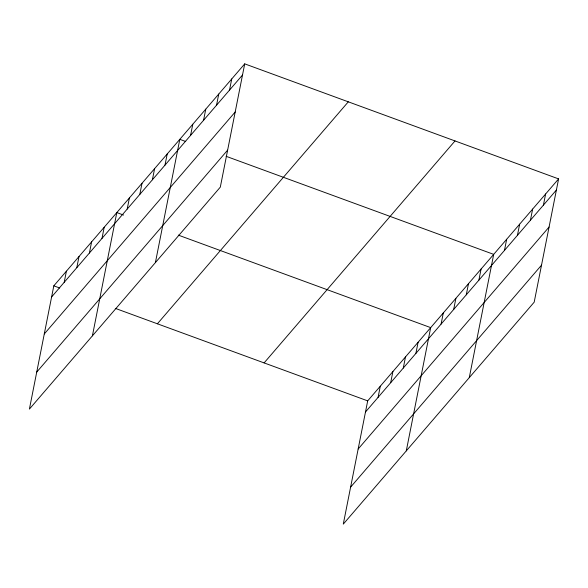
<?xml version="1.0" encoding="UTF-8"?>
<svg xmlns="http://www.w3.org/2000/svg" width="588" height="588" viewBox="0 0 588 588"><rect width="100%" height="100%" fill="white"/><g stroke="black" fill="none" stroke-linecap="round" stroke-linejoin="round"><path stroke-width="0.88" d="M244.718 63.864L53.809 285.834L29.4 409.101L220.309 187.131L244.718 63.864L558.6 178.899L534.191 302.166L343.282 524.136L367.691 400.869L558.6 178.899M64.202 282.321L66.407 271.186M76.8 267.672L79.005 256.537M89.405 253.024L91.61 241.881M102.003 238.368L104.208 227.233M92.404 335.851L116.806 212.584L123.546 215.054M127.199 209.071L129.411 197.936M139.804 194.422L142.009 183.287M152.402 179.774L154.607 168.631M165 165.118L167.205 153.982M155.401 262.601L179.81 139.334L185.705 141.495M190.585 135.38L192.791 124.237M203.566 120.283L205.771 109.147M216.546 105.186L218.751 94.051M229.533 90.096L231.738 78.961M378.084 397.356L380.289 386.22M390.682 382.707L392.887 371.572M403.287 368.059L405.492 356.923M415.885 353.41L418.09 342.267M406.286 450.886L430.688 327.619L178.282 235.112M441.088 324.106L443.293 312.97M453.686 309.457L455.891 298.322M466.284 294.809L468.489 283.673M478.882 280.16L481.087 269.017M469.283 377.636L493.692 254.369L226.123 156.305M504.467 250.414L506.672 239.279M517.447 235.318L519.652 224.182M530.427 220.228L532.64 209.085M543.415 205.131L545.62 193.996M51.604 296.969L242.513 74.999M44.276 333.977L235.185 112.007M36.728 372.094L227.637 150.124M157.386 323.797L348.302 101.827M264.108 362.906L455.016 140.936M365.486 412.004L556.395 190.034M358.158 449.011L549.067 227.041M350.61 487.136L541.519 265.166M53.809 285.834L59.704 287.995M115.285 308.362L367.691 400.869"/></g></svg>
